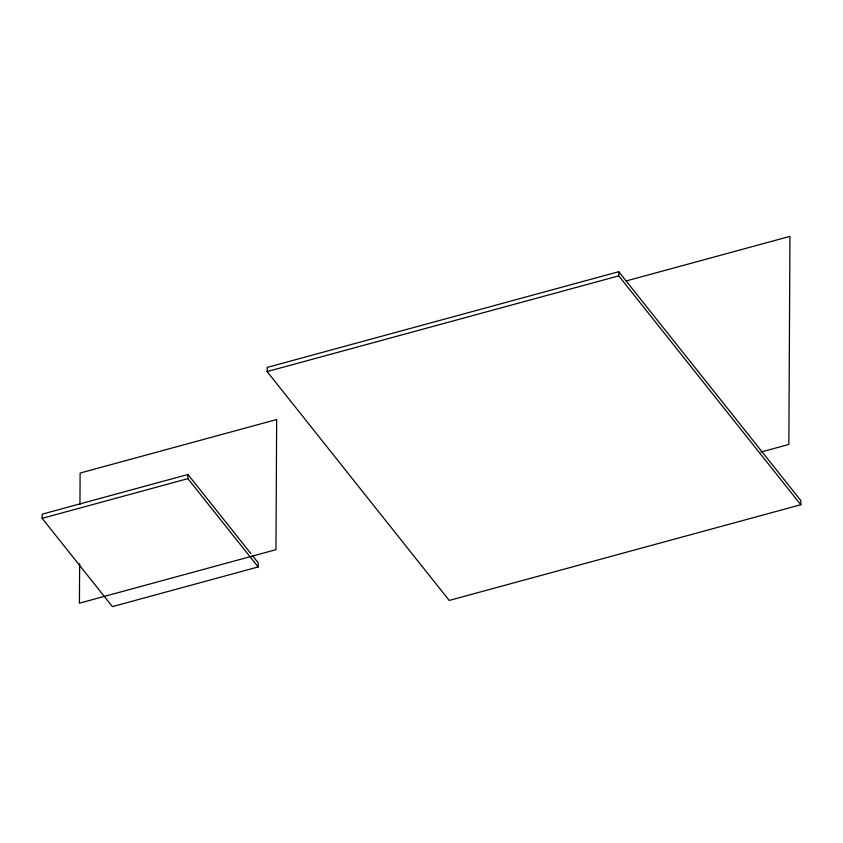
<?xml version="1.0" encoding="UTF-8"?>
<svg xmlns="http://www.w3.org/2000/svg" width="843" height="843" viewBox="0 0 843 843"><rect width="100%" height="100%" fill="white"/><g stroke="black" fill="none" stroke-linecap="round" stroke-linejoin="round"><path stroke-width="1.26" d="M252.468 555.611L258.19 562.797L258.169 566.949L112.404 606.623L42.15 518.329L42.171 514.177L187.936 474.493L250.835 553.556M79.642 563.746L79.432 603.177L275.967 549.678L276.652 419.54L80.117 473.039L79.948 504.588M258.169 566.949L187.905 478.645L187.936 474.493M267.126 371.573L267.147 367.422L618.762 271.709L800.85 500.584L800.829 504.736L449.224 600.448L267.126 371.573L618.741 275.861L800.829 504.736M618.741 275.861L618.762 271.709M626.107 280.972L789.944 236.377L788.858 444.44L760.913 452.048M42.15 518.329L187.905 478.645"/></g></svg>
